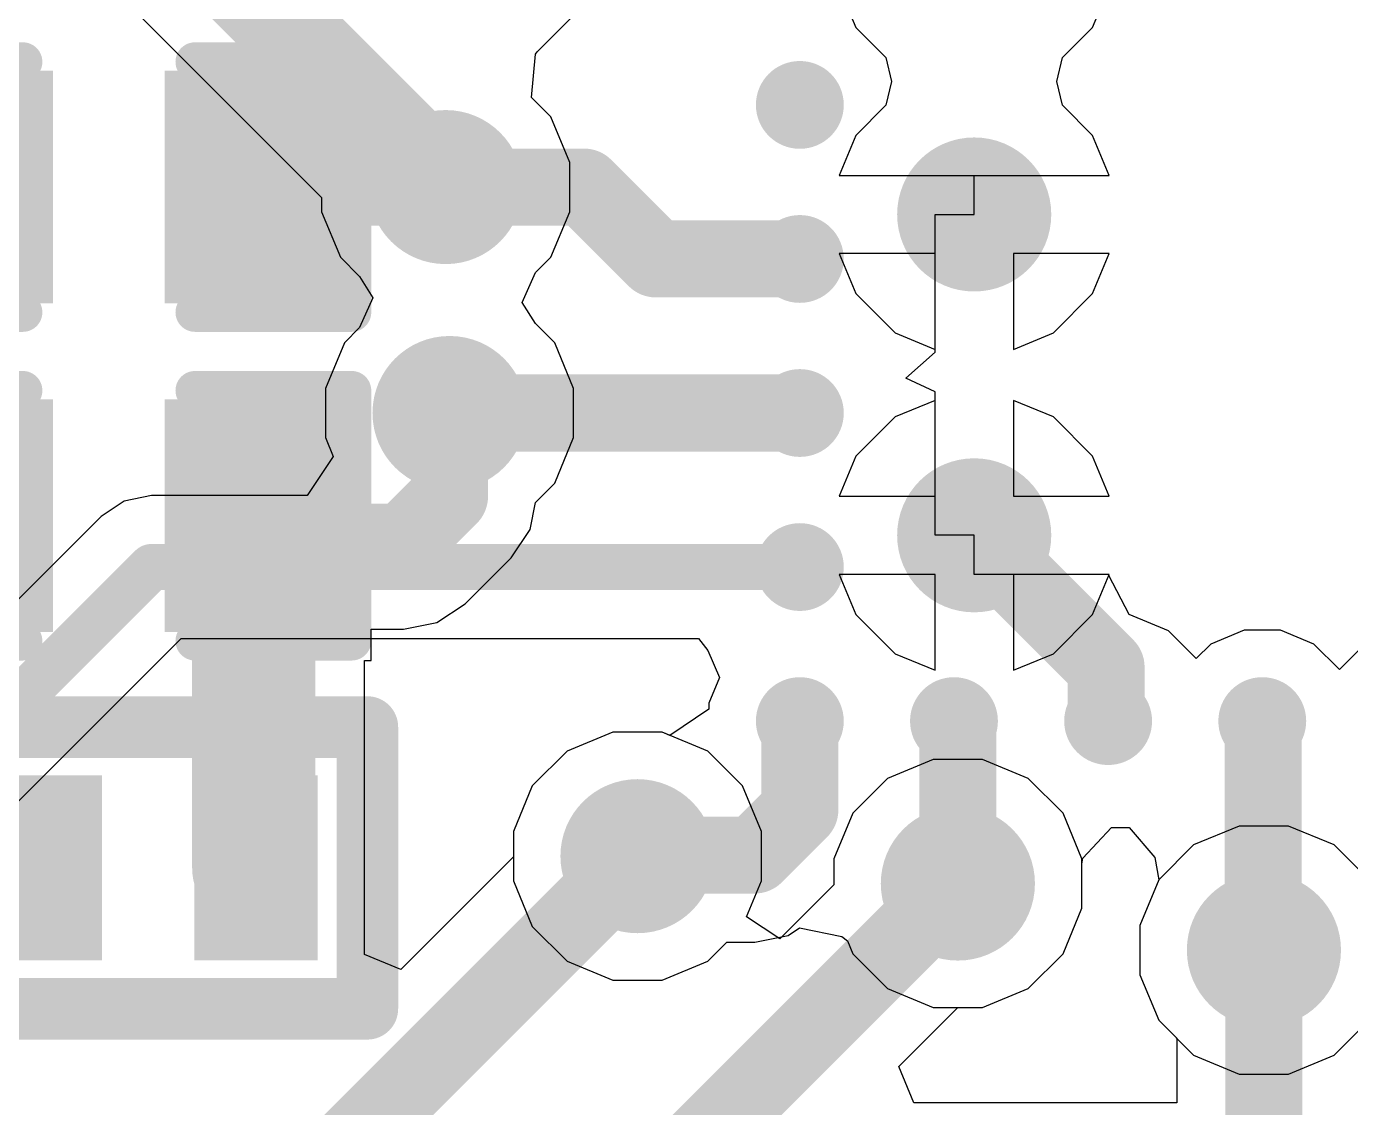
# Model space of a CAD drawing. Header units: millimetres. Extents: x 0 to 1.74, y -0.02 to 0.58.
# Drawn here: x 0.5077 to 0.6768, y 0.1209 to 0.259 of the extents above; entities that cross this region are included whole.
import ezdxf

# ---------------------------------------------------------------- set-up
doc = ezdxf.new("R2010")
doc.units = ezdxf.units.MM
doc.header["$MEASUREMENT"] = 0
for name, color, linetype in [('BottomLayer', 5, 'Continuous'), ('BottomPaste', 16, 'Continuous'), ('BottomSolder', 6, 'Continuous'), ('TopLayer', 1, 'Continuous'), ('TopOverlay', 2, 'Continuous'), ('TopPaste', 8, 'Continuous'), ('TopSolder', 216, 'Continuous'), ('ViaHoleLayer', 16, 'Continuous')]:
    doc.layers.add(name, color=color, linetype=linetype)

# ---------------------------------------------------------------- blocks, each defined once
blk = doc.blocks.new('C___0402_17')
at = {"layer": 'TopLayer'}
for points in [[(-0.0275, -0.0125), (-0.0275, 0.0125), (-0.009499999999999998, 0.0125), (-0.009500000000000001, -0.0125)], [(0.009499999999999998, -0.0125), (0.009500000000000001, 0.0125), (0.0275, 0.0125), (0.0275, -0.0125)]]:
    blk.add_hatch(color=1, dxfattribs=at).paths.add_polyline_path(points)
at = {"layer": 'TopPaste'}
for points in [[(-0.0275, -0.0125), (-0.0275, 0.0125), (-0.009499999999999998, 0.0125), (-0.009500000000000001, -0.0125)], [(0.009499999999999998, -0.0125), (0.009500000000000001, 0.0125), (0.0275, 0.0125), (0.0275, -0.0125)]]:
    blk.add_hatch(color=8, dxfattribs=at).paths.add_polyline_path(points)
at = {"layer": 'TopSolder'}
for points in [[(-0.0298622, -0.0148622), (-0.0298622, 0.0148622), (-0.007137799999999999, 0.0148622), (-0.007137800000000001, -0.0148622)], [(0.007137799999999999, -0.0148622), (0.007137800000000001, 0.0148622), (0.0298622, 0.0148622), (0.0298622, -0.0148622)]]:
    blk.add_hatch(color=216, dxfattribs=at).paths.add_polyline_path(points)
at = {"layer": 'TopOverlay', "const_width": 0.005}
for points in [[(-0.011, 0.016), (-0.031, 0.016)], [(-0.031, 0.016), (-0.031, -0.016)], [(0.031, 0.016), (0.011, 0.016)], [(0.031, 0.016), (0.031, -0.016)], [(-0.011, -0.016), (-0.031, -0.016)], [(0.031, -0.016), (0.011, -0.016)]]:
    blk.add_lwpolyline(points, dxfattribs=at)
at = {"layer": 'TopOverlay', "const_width": 0.0025}
for points in [[(-0.03225, 0.016, 1), (-0.02975, 0.016, 1)], [(-0.03225, 0.016, 1), (-0.02975, 0.016, 1)], [(-0.01225, 0.016, 1), (-0.00975, 0.016, 1)], [(0.00975, 0.016, 1), (0.01225, 0.016, 1)], [(0.02975, 0.016, 1), (0.03225, 0.016, 1)], [(0.02975, 0.016, 1), (0.03225, 0.016, 1)], [(-0.03225, -0.016, 1), (-0.02975, -0.016, 1)], [(-0.03225, -0.016, 1), (-0.02975, -0.016, 1)], [(-0.01225, -0.016, 1), (-0.00975, -0.016, 1)], [(0.00975, -0.016, 1), (0.01225, -0.016, 1)], [(0.02975, -0.016, 1), (0.03225, -0.016, 1)], [(0.02975, -0.016, 1), (0.03225, -0.016, 1)]]:
    blk.add_lwpolyline(points, format="xyb", close=True, dxfattribs=at)
blk = doc.blocks.new('C___0402_18')
at = {"layer": 'TopLayer'}
for points in [[(-0.0275, -0.0125), (-0.0275, 0.0125), (-0.009499999999999998, 0.0125), (-0.009500000000000001, -0.0125)], [(0.009499999999999998, -0.0125), (0.009500000000000001, 0.0125), (0.0275, 0.0125), (0.0275, -0.0125)]]:
    blk.add_hatch(color=1, dxfattribs=at).paths.add_polyline_path(points)
at = {"layer": 'TopPaste'}
for points in [[(-0.0275, -0.0125), (-0.0275, 0.0125), (-0.009499999999999998, 0.0125), (-0.009500000000000001, -0.0125)], [(0.009499999999999998, -0.0125), (0.009500000000000001, 0.0125), (0.0275, 0.0125), (0.0275, -0.0125)]]:
    blk.add_hatch(color=8, dxfattribs=at).paths.add_polyline_path(points)
at = {"layer": 'TopSolder'}
for points in [[(-0.0298622, -0.0148622), (-0.0298622, 0.0148622), (-0.007137799999999999, 0.0148622), (-0.007137800000000001, -0.0148622)], [(0.007137799999999999, -0.0148622), (0.007137800000000001, 0.0148622), (0.0298622, 0.0148622), (0.0298622, -0.0148622)]]:
    blk.add_hatch(color=216, dxfattribs=at).paths.add_polyline_path(points)
at = {"layer": 'TopOverlay', "const_width": 0.005}
for points in [[(-0.031, 0.016), (-0.031, -0.016)], [(-0.011, 0.016), (-0.031, 0.016)], [(0.031, 0.016), (0.011, 0.016)], [(0.031, 0.016), (0.031, -0.016)], [(-0.011, -0.016), (-0.031, -0.016)], [(0.031, -0.016), (0.011, -0.016)]]:
    blk.add_lwpolyline(points, dxfattribs=at)
at = {"layer": 'TopOverlay', "const_width": 0.0025}
for points in [[(-0.03225, 0.016, 1), (-0.02975, 0.016, 1)], [(-0.03225, 0.016, 1), (-0.02975, 0.016, 1)], [(-0.01225, 0.016, 1), (-0.00975, 0.016, 1)], [(0.00975, 0.016, 1), (0.01225, 0.016, 1)], [(0.02975, 0.016, 1), (0.03225, 0.016, 1)], [(0.02975, 0.016, 1), (0.03225, 0.016, 1)], [(-0.03225, -0.016, 1), (-0.02975, -0.016, 1)], [(-0.03225, -0.016, 1), (-0.02975, -0.016, 1)], [(-0.01225, -0.016, 1), (-0.00975, -0.016, 1)], [(0.00975, -0.016, 1), (0.01225, -0.016, 1)], [(0.02975, -0.016, 1), (0.03225, -0.016, 1)], [(0.02975, -0.016, 1), (0.03225, -0.016, 1)]]:
    blk.add_lwpolyline(points, format="xyb", close=True, dxfattribs=at)
blk = doc.blocks.new('_____2____40_B_23')
at = {"layer": 'BottomLayer'}
h = blk.add_hatch(color=5, dxfattribs=at)
edge = h.paths.add_edge_path()
edge.add_arc((0.0492126, 0.0787401), 0.0056102, 0, 360)
h = blk.add_hatch(color=5, dxfattribs=at)
edge = h.paths.add_edge_path()
edge.add_arc((0.0688976, 0.0787401), 0.0056102, 0, 360)
h = blk.add_hatch(color=5, dxfattribs=at)
edge = h.paths.add_edge_path()
edge.add_arc((0.0885827, 0.0787401), 0.0056102, 0, 360)
h = blk.add_hatch(color=5, dxfattribs=at)
edge = h.paths.add_edge_path()
edge.add_arc((0.1082677, 0.0787401), 0.0056102, 0, 360)
h = blk.add_hatch(color=5, dxfattribs=at)
edge = h.paths.add_edge_path()
edge.add_arc((0.1082677, 0.0590551), 0.0056102, 0, 360)
h = blk.add_hatch(color=5, dxfattribs=at)
edge = h.paths.add_edge_path()
edge.add_arc((0.1082677, 0.03937), 0.0056102, 0, 360)
h = blk.add_hatch(color=5, dxfattribs=at)
edge = h.paths.add_edge_path()
edge.add_arc((0.1082677, 0.019685), 0.0056102, 0, 360)
h = blk.add_hatch(color=5, dxfattribs=at)
edge = h.paths.add_edge_path()
edge.add_arc((0.1082677, -1e-07), 0.0056102, 0, 360)
at = {"layer": 'BottomPaste'}
h = blk.add_hatch(color=16, dxfattribs=at)
edge = h.paths.add_edge_path()
edge.add_arc((0.0492126, 0.0787401), 0.0056102, 0, 360)
h = blk.add_hatch(color=16, dxfattribs=at)
edge = h.paths.add_edge_path()
edge.add_arc((0.0688976, 0.0787401), 0.0056102, 0, 360)
h = blk.add_hatch(color=16, dxfattribs=at)
edge = h.paths.add_edge_path()
edge.add_arc((0.0885827, 0.0787401), 0.0056102, 0, 360)
h = blk.add_hatch(color=16, dxfattribs=at)
edge = h.paths.add_edge_path()
edge.add_arc((0.1082677, 0.0787401), 0.0056102, 0, 360)
h = blk.add_hatch(color=16, dxfattribs=at)
edge = h.paths.add_edge_path()
edge.add_arc((0.1082677, 0.0590551), 0.0056102, 0, 360)
h = blk.add_hatch(color=16, dxfattribs=at)
edge = h.paths.add_edge_path()
edge.add_arc((0.1082677, 0.03937), 0.0056102, 0, 360)
h = blk.add_hatch(color=16, dxfattribs=at)
edge = h.paths.add_edge_path()
edge.add_arc((0.1082677, 0.019685), 0.0056102, 0, 360)
h = blk.add_hatch(color=16, dxfattribs=at)
edge = h.paths.add_edge_path()
edge.add_arc((0.1082677, -1e-07), 0.0056102, 0, 360)
at = {"layer": 'BottomSolder'}
h = blk.add_hatch(color=6, dxfattribs=at)
edge = h.paths.add_edge_path()
edge.add_arc((0.0492126, 0.0787401), 0.0056102, 0, 360)
h = blk.add_hatch(color=6, dxfattribs=at)
edge = h.paths.add_edge_path()
edge.add_arc((0.0688976, 0.0787401), 0.0056102, 0, 360)
h = blk.add_hatch(color=6, dxfattribs=at)
edge = h.paths.add_edge_path()
edge.add_arc((0.0885827, 0.0787401), 0.0056102, 0, 360)
h = blk.add_hatch(color=6, dxfattribs=at)
edge = h.paths.add_edge_path()
edge.add_arc((0.1082677, 0.0787401), 0.0056102, 0, 360)
h = blk.add_hatch(color=6, dxfattribs=at)
edge = h.paths.add_edge_path()
edge.add_arc((0.1082677, 0.0590551), 0.0056102, 0, 360)
h = blk.add_hatch(color=6, dxfattribs=at)
edge = h.paths.add_edge_path()
edge.add_arc((0.1082677, 0.03937), 0.0056102, 0, 360)
h = blk.add_hatch(color=6, dxfattribs=at)
edge = h.paths.add_edge_path()
edge.add_arc((0.1082677, 0.019685), 0.0056102, 0, 360)
h = blk.add_hatch(color=6, dxfattribs=at)
edge = h.paths.add_edge_path()
edge.add_arc((0.1082677, -1e-07), 0.0056102, 0, 360)
blk = doc.blocks.new('IND_0402_29')
at = {"layer": 'TopLayer'}
for points in [[(-0.0216535, 0.011811), (-0.0059055, 0.011811), (-0.0059055, -0.011811), (-0.0216535, -0.011811)], [(0.0059056, 0.011811), (0.0216536, 0.011811), (0.0216536, -0.011811), (0.0059056, -0.011811)]]:
    blk.add_hatch(color=1, dxfattribs=at).paths.add_polyline_path(points)
at = {"layer": 'TopPaste'}
for points in [[(-0.0216535, 0.011811), (-0.0059055, 0.011811), (-0.0059055, -0.011811), (-0.0216535, -0.011811)], [(0.0059056, 0.011811), (0.0216536, 0.011811), (0.0216536, -0.011811), (0.0059056, -0.011811)]]:
    blk.add_hatch(color=8, dxfattribs=at).paths.add_polyline_path(points)
at = {"layer": 'TopSolder'}
for points in [[(-0.0216535, 0.011811), (-0.0059055, 0.011811), (-0.0059055, -0.011811), (-0.0216535, -0.011811)], [(0.0059056, 0.011811), (0.0216536, 0.011811), (0.0216536, -0.011811), (0.0059056, -0.011811)]]:
    blk.add_hatch(color=216, dxfattribs=at).paths.add_polyline_path(points)
at = {"layer": 'TopOverlay', "const_width": 0.007874}
for points in [[(-0.012, 0.018), (-0.028, 0.018)], [(-0.028, 0.018), (-0.028, -0.018)], [(0.028, 0.018), (-0.012, 0.018)], [(0.028, 0.018), (0.028, -0.018)], [(-0.012, -0.018), (-0.028, -0.018)], [(0.028, -0.018), (-0.012, -0.018)]]:
    blk.add_lwpolyline(points, dxfattribs=at)
at = {"layer": 'TopOverlay', "const_width": 0.003937}
for points in [[(-0.0299685, 0.018, 1), (-0.0260315, 0.018, 1)], [(-0.0299685, 0.018, 1), (-0.0260315, 0.018, 1)], [(-0.0139685, 0.018, 1), (-0.0100315, 0.018, 1)], [(-0.0139685, 0.018, 1), (-0.0100315, 0.018, 1)], [(0.0260315, 0.018, 1), (0.0299685, 0.018, 1)], [(0.0260315, 0.018, 1), (0.0299685, 0.018, 1)], [(-0.0299685, -0.018, 1), (-0.0260315, -0.018, 1)], [(-0.0299685, -0.018, 1), (-0.0260315, -0.018, 1)], [(-0.0139685, -0.018, 1), (-0.0100315, -0.018, 1)], [(-0.0139685, -0.018, 1), (-0.0100315, -0.018, 1)], [(0.0260315, -0.018, 1), (0.0299685, -0.018, 1)], [(0.0260315, -0.018, 1), (0.0299685, -0.018, 1)]]:
    blk.add_lwpolyline(points, format="xyb", close=True, dxfattribs=at)

msp = doc.modelspace()

# ---------------------------------------------------------------- hatches: boundary and pattern name
at = {"layer": 'BottomLayer'}
h = msp.add_hatch(color=5, dxfattribs=at)
edge = h.paths.add_edge_path()
edge.add_arc((0.5612398, 0.2385005), 0.0098425, 0, 360)
h = msp.add_hatch(color=5, dxfattribs=at)
edge = h.paths.add_edge_path()
edge.add_arc((0.6287398, 0.2350005), 0.0098425, 0, 360)
h = msp.add_hatch(color=5, dxfattribs=at)
edge = h.paths.add_edge_path()
edge.add_arc((0.5617398, 0.2096305), 0.0098425, 0, 360)
h = msp.add_hatch(color=5, dxfattribs=at)
edge = h.paths.add_edge_path()
edge.add_arc((0.6287398, 0.1940005), 0.0098425, 0, 360)
h = msp.add_hatch(color=5, dxfattribs=at)
edge = h.paths.add_edge_path()
edge.add_arc((0.5857398, 0.1530005), 0.0098425, 0, 360)
h = msp.add_hatch(color=5, dxfattribs=at)
edge = h.paths.add_edge_path()
edge.add_arc((0.6266542, 0.1495014), 0.0098425, 0, 360)
h = msp.add_hatch(color=5, dxfattribs=at)
edge = h.paths.add_edge_path()
edge.add_arc((0.6657398, 0.1410005), 0.0098425, 0, 360)
at = {"layer": 'BottomSolder'}
h = msp.add_hatch(color=6, dxfattribs=at)
edge = h.paths.add_edge_path()
edge.add_arc((0.5612398, 0.2385005), 0.0059055, 0, 360)
h = msp.add_hatch(color=6, dxfattribs=at)
edge = h.paths.add_edge_path()
edge.add_arc((0.6287398, 0.2350005), 0.0059055, 0, 360)
h = msp.add_hatch(color=6, dxfattribs=at)
edge = h.paths.add_edge_path()
edge.add_arc((0.5617398, 0.2096305), 0.0059055, 0, 360)
h = msp.add_hatch(color=6, dxfattribs=at)
edge = h.paths.add_edge_path()
edge.add_arc((0.6287398, 0.1940005), 0.0059055, 0, 360)
h = msp.add_hatch(color=6, dxfattribs=at)
edge = h.paths.add_edge_path()
edge.add_arc((0.5857398, 0.1530005), 0.0059055, 0, 360)
h = msp.add_hatch(color=6, dxfattribs=at)
edge = h.paths.add_edge_path()
edge.add_arc((0.6266542, 0.1495014), 0.0059055, 0, 360)
h = msp.add_hatch(color=6, dxfattribs=at)
edge = h.paths.add_edge_path()
edge.add_arc((0.6657398, 0.1410005), 0.0059055, 0, 360)
at = {"layer": 'TopLayer'}
h = msp.add_hatch(color=1, dxfattribs=at)
edge = h.paths.add_edge_path()
edge.add_arc((0.5612398, 0.2385005), 0.0098425, 0, 360)
h = msp.add_hatch(color=1, dxfattribs=at)
edge = h.paths.add_edge_path()
edge.add_arc((0.6287398, 0.2350005), 0.0098425, 0, 360)
h = msp.add_hatch(color=1, dxfattribs=at)
edge = h.paths.add_edge_path()
edge.add_arc((0.5617398, 0.2096305), 0.0098425, 0, 360)
h = msp.add_hatch(color=1, dxfattribs=at)
edge = h.paths.add_edge_path()
edge.add_arc((0.6287398, 0.1940005), 0.0098425, 0, 360)
h = msp.add_hatch(color=1, dxfattribs=at)
edge = h.paths.add_edge_path()
edge.add_arc((0.5857398, 0.1530005), 0.0098425, 0, 360)
h = msp.add_hatch(color=1, dxfattribs=at)
edge = h.paths.add_edge_path()
edge.add_arc((0.6266542, 0.1495014), 0.0098425, 0, 360)
h = msp.add_hatch(color=1, dxfattribs=at)
edge = h.paths.add_edge_path()
edge.add_arc((0.6657398, 0.1410005), 0.0098425, 0, 360)
at = {"layer": 'TopSolder'}
h = msp.add_hatch(color=216, dxfattribs=at)
edge = h.paths.add_edge_path()
edge.add_arc((0.5612398, 0.2385005), 0.0059055, 0, 360)
h = msp.add_hatch(color=216, dxfattribs=at)
edge = h.paths.add_edge_path()
edge.add_arc((0.6287398, 0.2350005), 0.0059055, 0, 360)
h = msp.add_hatch(color=216, dxfattribs=at)
edge = h.paths.add_edge_path()
edge.add_arc((0.5617398, 0.2096305), 0.0059055, 0, 360)
h = msp.add_hatch(color=216, dxfattribs=at)
edge = h.paths.add_edge_path()
edge.add_arc((0.6287398, 0.1940005), 0.0059055, 0, 360)
h = msp.add_hatch(color=216, dxfattribs=at)
edge = h.paths.add_edge_path()
edge.add_arc((0.5857398, 0.1530005), 0.0059055, 0, 360)
h = msp.add_hatch(color=216, dxfattribs=at)
edge = h.paths.add_edge_path()
edge.add_arc((0.6266542, 0.1495014), 0.0059055, 0, 360)
h = msp.add_hatch(color=216, dxfattribs=at)
edge = h.paths.add_edge_path()
edge.add_arc((0.6657398, 0.1410005), 0.0059055, 0, 360)
at = {"layer": 'ViaHoleLayer'}
h = msp.add_hatch(color=16, dxfattribs=at)
edge = h.paths.add_edge_path()
edge.add_arc((0.5612398, 0.2385005), 0.0059055, 0, 360)
h = msp.add_hatch(color=16, dxfattribs=at)
edge = h.paths.add_edge_path()
edge.add_arc((0.6287398, 0.2350005), 0.0059055, 0, 360)
h = msp.add_hatch(color=16, dxfattribs=at)
edge = h.paths.add_edge_path()
edge.add_arc((0.5617398, 0.2096305), 0.0059055, 0, 360)
h = msp.add_hatch(color=16, dxfattribs=at)
edge = h.paths.add_edge_path()
edge.add_arc((0.6287398, 0.1940005), 0.0059055, 0, 360)
h = msp.add_hatch(color=16, dxfattribs=at)
edge = h.paths.add_edge_path()
edge.add_arc((0.5857398, 0.1530005), 0.0059055, 0, 360)
h = msp.add_hatch(color=16, dxfattribs=at)
edge = h.paths.add_edge_path()
edge.add_arc((0.6266542, 0.1495014), 0.0059055, 0, 360)
h = msp.add_hatch(color=16, dxfattribs=at)
edge = h.paths.add_edge_path()
edge.add_arc((0.6657398, 0.1410005), 0.0059055, 0, 360)

# ---------------------------------------------------------------- linework, layer by layer
at = {"layer": 'BottomLayer'}
for p, q in [((0.643866, 0.2588935), (0.6459813, 0.2640005)), ((0.5197117, 0.2628618), (0.5453973, 0.2371762)), ((0.6400237, 0.2550512), (0.643866, 0.2588935)), ((0.6392947, 0.2520005), (0.6400237, 0.2550512)), ((0.6400237, 0.2489498), (0.6392947, 0.2520005)), ((0.643866, 0.2451075), (0.6400237, 0.2489498)), ((0.6459813, 0.2400005), (0.643866, 0.2451075)), ((0.6287398, 0.2350005), (0.6287398, 0.2400005)), ((0.6287398, 0.2400005), (0.6459813, 0.2400005)), ((0.5453973, 0.2371762), (0.5453973, 0.2353492)), ((0.5453973, 0.2353492), (0.5478092, 0.2295264)), ((0.6237398, 0.2174151), (0.6237398, 0.2350005)), ((0.6237398, 0.2350005), (0.6287398, 0.2350005)), ((0.6459813, 0.2300005), (0.6337398, 0.2300005)), ((0.6337398, 0.2300005), (0.6337398, 0.217759)), ((0.643866, 0.2248935), (0.6459813, 0.2300005)), ((0.5478092, 0.2295264), (0.5502537, 0.2270819)), ((0.5502537, 0.2270819), (0.5519515, 0.2243642)), ((0.6388468, 0.2198743), (0.643866, 0.2248935)), ((0.5519515, 0.2243642), (0.5502537, 0.2205491)), ((0.5502537, 0.2205491), (0.5483092, 0.2186046)), ((0.6337398, 0.217759), (0.6388468, 0.2198743)), ((0.5483092, 0.2186046), (0.5458973, 0.2127818)), ((0.6200197, 0.2140973), (0.6237398, 0.2174151)), ((0.6237398, 0.2123392), (0.6200197, 0.2140973)), ((0.5458973, 0.2127818), (0.5458973, 0.2064792)), ((0.6237398, 0.1940005), (0.6237398, 0.2123392)), ((0.6388468, 0.2091267), (0.6337398, 0.211242)), ((0.6337398, 0.211242), (0.6337398, 0.1990005)), ((0.643866, 0.2041075), (0.6388468, 0.2091267)), ((0.5458973, 0.2064792), (0.5468938, 0.2040736)), ((0.5468938, 0.2040736), (0.5435528, 0.1990735)), ((0.6459813, 0.1990005), (0.643866, 0.2041075)), ((0.5201915, 0.1983787), (0.5172302, 0.1964)), ((0.5236847, 0.1990735), (0.5201915, 0.1983787)), ((0.5435528, 0.1990735), (0.5236847, 0.1990735)), ((0.6337398, 0.1990005), (0.6459813, 0.1990005)), ((0.5172302, 0.1964), (0.4606733, 0.139843)), ((0.6287398, 0.1940005), (0.6237398, 0.1940005)), ((0.6287398, 0.1890005), (0.6287398, 0.1940005)), ((0.6459813, 0.1890005), (0.6287398, 0.1890005)), ((0.6459275, 0.1888707), (0.6459813, 0.1890005)), ((0.6485495, 0.1838706), (0.6459275, 0.1888707)), ((0.6535517, 0.1817985), (0.6485495, 0.1838706)), ((0.6570988, 0.1782514), (0.6535517, 0.1817985)), ((0.6632178, 0.1818706), (0.6589505, 0.1801031)), ((0.6678366, 0.1818706), (0.6632178, 0.1818706)), ((0.6721039, 0.1801031), (0.6678366, 0.1818706)), ((0.4735823, 0.126934), (0.5274657, 0.1808173)), ((0.5274657, 0.1808173), (0.5935385, 0.1808173)), ((0.5935385, 0.1808173), (0.5947309, 0.1792817)), ((0.5947309, 0.1792817), (0.596207, 0.1758172)), ((0.6589505, 0.1801031), (0.6570988, 0.1782514)), ((0.6753697, 0.1768373), (0.6721039, 0.1801031)), ((0.6786355, 0.1801031), (0.6753697, 0.1768373)), ((0.596207, 0.1758172), (0.5948619, 0.1725698)), ((0.5948619, 0.1725698), (0.5948619, 0.1717818)), ((0.5948619, 0.1717818), (0.5898618, 0.1684409)), ((0.5825885, 0.168843), (0.5767657, 0.1664311)), ((0.5888911, 0.168843), (0.5825885, 0.168843)), ((0.5898618, 0.1684409), (0.5888911, 0.168843)), ((0.5767657, 0.1664311), (0.5723092, 0.1619746)), ((0.5723092, 0.1619746), (0.5698973, 0.1561518)), ((0.5698973, 0.1561518), (0.5698973, 0.1498492)), ((0.6425975, 0.1527599), (0.6462529, 0.1566502)), ((0.6462529, 0.1566502), (0.6485493, 0.1566502)), ((0.6485493, 0.1566502), (0.651818, 0.1528301)), ((0.6424967, 0.1520308), (0.6425975, 0.1527599)), ((0.651818, 0.1528301), (0.6523092, 0.1499745)), ((0.6424967, 0.1463501), (0.6424967, 0.1520308)), ((0.5698973, 0.1498492), (0.5723092, 0.1440264)), ((0.6523092, 0.1499745), (0.6498973, 0.1441518)), ((0.6400848, 0.1405273), (0.6424967, 0.1463501)), ((0.5723092, 0.1440264), (0.5767657, 0.1395699)), ((0.6049677, 0.1428595), (0.6064385, 0.1438422)), ((0.6064385, 0.1438422), (0.6118345, 0.142723)), ((0.6498973, 0.1441518), (0.6498973, 0.1378492)), ((0.6007064, 0.1420119), (0.6049677, 0.1428595)), ((0.6118345, 0.142723), (0.6125446, 0.1421666)), ((0.6125446, 0.1421666), (0.6132236, 0.1405273)), ((0.5947139, 0.1395699), (0.5971559, 0.1420119)), ((0.5971559, 0.1420119), (0.6007064, 0.1420119)), ((0.6132236, 0.1405273), (0.6176801, 0.1360708)), ((0.6356283, 0.1360708), (0.6400848, 0.1405273)), ((0.5767657, 0.1395699), (0.5825885, 0.137158)), ((0.5888911, 0.137158), (0.5947139, 0.1395699)), ((0.5825885, 0.137158), (0.5888911, 0.137158)), ((0.6498973, 0.1378492), (0.6523092, 0.1320264)), ((0.6176801, 0.1360708), (0.6235029, 0.1336589)), ((0.6298055, 0.1336589), (0.6356283, 0.1360708)), ((0.6235029, 0.1336589), (0.6298055, 0.1336589)), ((0.6523092, 0.1320264), (0.6567657, 0.1275699)), ((0.6747139, 0.1275699), (0.6791704, 0.1320264)), ((0.6567657, 0.1275699), (0.6625885, 0.125158)), ((0.6688911, 0.125158), (0.6747139, 0.1275699)), ((0.6625885, 0.125158), (0.6688911, 0.125158))]:
    msp.add_line(p, q, dxfattribs=at)
for points, const_width in [([(0.5247398, 0.2750005), (0.5612398, 0.2385005)], 0.011811), ([(0.5612398, 0.2385005), (0.5789171, 0.2385005)], 0.0098425), ([(0.5789171, 0.2385005), (0.5881021, 0.2293155)], 0.0098425), ([(0.5881021, 0.2293155), (0.6064721, 0.2293155)], 0.0098425), ([(0.5617398, 0.2096305), (0.6064721, 0.2096305)], 0.0098425), ([(0.6287398, 0.1940005), (0.6455786, 0.1771617)], 0.0098425), ([(0.4577398, 0.1240005), (0.5236847, 0.1899454)], 0.0059055), ([(0.5236847, 0.1899454), (0.6064721, 0.1899454)], 0.0059055), ([(0.6455786, 0.170524), (0.6455786, 0.1771617)], 0.0098425), ([(0.6064721, 0.1589128), (0.6064721, 0.1702604)], 0.0098425), ([(0.6264207, 0.1696239), (0.6266071, 0.1698103)], 0.0098425), ([(0.6264207, 0.1690967), (0.6264207, 0.1696239)], 0.0098425), ([(0.6455786, 0.170524), (0.6458422, 0.1702604)], 0.0098425), ([(0.6655272, 0.1702604), (0.6656335, 0.1701541)], 0.0098425), ([(0.6656335, 0.1411068), (0.6656335, 0.1701541)], 0.0098425), ([(0.6264207, 0.1690967), (0.6266542, 0.1688632)], 0.0098425), ([(0.6266542, 0.1495014), (0.6266542, 0.1688632)], 0.0098425), ([(0.6007064, 0.1531471), (0.6064721, 0.1589128)], 0.0098425), ([(0.5857398, 0.1530005), (0.5858864, 0.1531471)], 0.0098425), ([(0.5858864, 0.1531471), (0.6007064, 0.1531471)], 0.0098425), ([(0.6656335, 0.1411068), (0.6657398, 0.1410005)], 0.0098425)]:
    msp.add_lwpolyline(points, dxfattribs=dict(at, const_width=const_width))
for points, const_width in [([(0.5582871, 0.2385005, 1), (0.5641925, 0.2385005, 1)], 0.0059055), ([(0.5587792, 0.2385005, 1), (0.5637004, 0.2385005, 1)], 0.0049212), ([(0.5764565, 0.2385005, 1), (0.5813777, 0.2385005, 1)], 0.0049212), ([(0.5764565, 0.2385005, 1), (0.5813777, 0.2385005, 1)], 0.0049212), ([(0.5856415, 0.2293155, 1), (0.5905627, 0.2293155, 1)], 0.0049212), ([(0.5856415, 0.2293155, 1), (0.5905627, 0.2293155, 1)], 0.0049212), ([(0.6040115, 0.2293155, 1), (0.6089327, 0.2293155, 1)], 0.0049212), ([(0.5592792, 0.2096305, 1), (0.5642004, 0.2096305, 1)], 0.0049212), ([(0.6040115, 0.2096305, 1), (0.6089327, 0.2096305, 1)], 0.0049212), ([(0.6262792, 0.1940005, 1), (0.6312004, 0.1940005, 1)], 0.0049212), ([(0.5222083, 0.1899454, 1), (0.5251611, 0.1899454, 1)], 0.0029527), ([(0.5222083, 0.1899454, 1), (0.5251611, 0.1899454, 1)], 0.0029527), ([(0.6049957, 0.1899454, 1), (0.6079485, 0.1899454, 1)], 0.0029527), ([(0.643118, 0.1771617, 1), (0.6480392, 0.1771617, 1)], 0.0049212), ([(0.643118, 0.1771617, 1), (0.6480392, 0.1771617, 1)], 0.0049212), ([(0.6040115, 0.1702604, 1), (0.6089327, 0.1702604, 1)], 0.0049212), ([(0.6239601, 0.1696239, 1), (0.6288813, 0.1696239, 1)], 0.0049212), ([(0.6239601, 0.1696239, 1), (0.6288813, 0.1696239, 1)], 0.0049212), ([(0.6241465, 0.1698103, 1), (0.6290677, 0.1698103, 1)], 0.0049212), ([(0.643118, 0.170524, 1), (0.6480392, 0.170524, 1)], 0.0049212), ([(0.643118, 0.170524, 1), (0.6480392, 0.170524, 1)], 0.0049212), ([(0.6433816, 0.1702604, 1), (0.6483028, 0.1702604, 1)], 0.0049212), ([(0.6630666, 0.1702604, 1), (0.6679878, 0.1702604, 1)], 0.0049212), ([(0.6631729, 0.1701541, 1), (0.6680941, 0.1701541, 1)], 0.0049212), ([(0.6631729, 0.1701541, 1), (0.6680941, 0.1701541, 1)], 0.0049212), ([(0.6239601, 0.1690967, 1), (0.6288813, 0.1690967, 1)], 0.0049212), ([(0.6239601, 0.1690967, 1), (0.6288813, 0.1690967, 1)], 0.0049212), ([(0.6241936, 0.1688632, 1), (0.6291148, 0.1688632, 1)], 0.0049212), ([(0.6241936, 0.1688632, 1), (0.6291148, 0.1688632, 1)], 0.0049212), ([(0.6040115, 0.1589128, 1), (0.6089327, 0.1589128, 1)], 0.0049212), ([(0.6040115, 0.1589128, 1), (0.6089327, 0.1589128, 1)], 0.0049212), ([(0.5832792, 0.1530005, 1), (0.5882004, 0.1530005, 1)], 0.0049212), ([(0.5834258, 0.1531471, 1), (0.588347, 0.1531471, 1)], 0.0049212), ([(0.5834258, 0.1531471, 1), (0.588347, 0.1531471, 1)], 0.0049212), ([(0.5982458, 0.1531471, 1), (0.603167, 0.1531471, 1)], 0.0049212), ([(0.5982458, 0.1531471, 1), (0.603167, 0.1531471, 1)], 0.0049212), ([(0.6241936, 0.1495014, 1), (0.6291148, 0.1495014, 1)], 0.0049212), ([(0.6631729, 0.1411068, 1), (0.6680941, 0.1411068, 1)], 0.0049212), ([(0.6631729, 0.1411068, 1), (0.6680941, 0.1411068, 1)], 0.0049212), ([(0.6632792, 0.1410005, 1), (0.6682004, 0.1410005, 1)], 0.0049212)]:
    msp.add_lwpolyline(points, format="xyb", close=True, dxfattribs=dict(at, const_width=const_width))
at = {"layer": 'TopLayer'}
for p, q in [((0.6114983, 0.2640005), (0.6136136, 0.2588935)), ((0.643866, 0.2588935), (0.6459813, 0.2640005)), ((0.5729109, 0.2557669), (0.5771704, 0.2600264)), ((0.6136136, 0.2588935), (0.6174559, 0.2550512)), ((0.6400237, 0.2550512), (0.643866, 0.2588935)), ((0.5722, 0.249945), (0.5727052, 0.2554743)), ((0.5727052, 0.2554743), (0.5729109, 0.2557669)), ((0.6174559, 0.2550512), (0.6181849, 0.2520005)), ((0.6392947, 0.2520005), (0.6400237, 0.2550512)), ((0.6181849, 0.2520005), (0.6174559, 0.2489498)), ((0.6400237, 0.2489498), (0.6392947, 0.2520005)), ((0.5746704, 0.2474746), (0.5722, 0.249945)), ((0.6174559, 0.2489498), (0.6136136, 0.2451075)), ((0.643866, 0.2451075), (0.6400237, 0.2489498)), ((0.5770823, 0.2416518), (0.5746704, 0.2474746)), ((0.6136136, 0.2451075), (0.6114983, 0.2400005)), ((0.6459813, 0.2400005), (0.643866, 0.2451075)), ((0.5770823, 0.2353492), (0.5770823, 0.2416518)), ((0.6114983, 0.2400005), (0.6459813, 0.2400005)), ((0.5746704, 0.2295264), (0.5770823, 0.2353492)), ((0.6237398, 0.2300005), (0.6114983, 0.2300005)), ((0.6114983, 0.2300005), (0.6136136, 0.2248935)), ((0.6237398, 0.217759), (0.6237398, 0.2300005)), ((0.6459813, 0.2300005), (0.6337398, 0.2300005)), ((0.6337398, 0.2300005), (0.6337398, 0.217759)), ((0.643866, 0.2248935), (0.6459813, 0.2300005)), ((0.5727259, 0.2275819), (0.5746704, 0.2295264)), ((0.5710281, 0.2237668), (0.5727259, 0.2275819)), ((0.6136136, 0.2248935), (0.6186328, 0.2198743)), ((0.6388468, 0.2198743), (0.643866, 0.2248935)), ((0.5727259, 0.2210491), (0.5710281, 0.2237668)), ((0.5751704, 0.2186046), (0.5727259, 0.2210491)), ((0.6186328, 0.2198743), (0.6237398, 0.217759)), ((0.6337398, 0.217759), (0.6388468, 0.2198743)), ((0.5775823, 0.2127818), (0.5751704, 0.2186046)), ((0.5775823, 0.2064792), (0.5775823, 0.2127818)), ((0.6237398, 0.211242), (0.6186328, 0.2091267)), ((0.6237398, 0.1990005), (0.6237398, 0.211242)), ((0.6388468, 0.2091267), (0.6337398, 0.211242)), ((0.6337398, 0.211242), (0.6337398, 0.1990005)), ((0.6186328, 0.2091267), (0.6136136, 0.2041075)), ((0.643866, 0.2041075), (0.6388468, 0.2091267)), ((0.5751704, 0.2006564), (0.5775823, 0.2064792)), ((0.6136136, 0.2041075), (0.6114983, 0.1990005)), ((0.6459813, 0.1990005), (0.643866, 0.2041075)), ((0.5727162, 0.1982022), (0.5751704, 0.2006564)), ((0.5720274, 0.1947392), (0.5727162, 0.1982022)), ((0.6114983, 0.1990005), (0.6237398, 0.1990005)), ((0.6337398, 0.1990005), (0.6459813, 0.1990005)), ((0.5696136, 0.1911267), (0.5720274, 0.1947392)), ((0.5637436, 0.1852567), (0.5696136, 0.1911267)), ((0.6237398, 0.1890005), (0.6114983, 0.1890005)), ((0.6114983, 0.1890005), (0.6136136, 0.1838935)), ((0.6237398, 0.176759), (0.6237398, 0.1890005)), ((0.6459813, 0.1890005), (0.6337398, 0.1890005)), ((0.6337398, 0.1890005), (0.6337398, 0.176759)), ((0.643866, 0.1838935), (0.6459813, 0.1890005)), ((0.5601311, 0.1828429), (0.5637436, 0.1852567)), ((0.5558698, 0.1819953), (0.5601311, 0.1828429)), ((0.6136136, 0.1838935), (0.6186328, 0.1788743)), ((0.6388468, 0.1788743), (0.643866, 0.1838935)), ((0.5517398, 0.1780005), (0.5517398, 0.1819953)), ((0.5517398, 0.1819953), (0.5558698, 0.1819953)), ((0.5508856, 0.1693115), (0.5508856, 0.1780005)), ((0.5508856, 0.1780005), (0.5517398, 0.1780005)), ((0.6186328, 0.1788743), (0.6237398, 0.176759)), ((0.6337398, 0.176759), (0.6388468, 0.1788743)), ((0.5508933, 0.1693115), (0.5508856, 0.1693115)), ((0.5508933, 0.1404345), (0.5508933, 0.1693115)), ((0.5825885, 0.168843), (0.5767657, 0.1664311)), ((0.5888911, 0.168843), (0.5825885, 0.168843)), ((0.5947139, 0.1664311), (0.5888911, 0.168843)), ((0.5767657, 0.1664311), (0.5723092, 0.1619746)), ((0.5991704, 0.1619746), (0.5947139, 0.1664311)), ((0.6235029, 0.1653439), (0.6176801, 0.162932)), ((0.6298055, 0.1653439), (0.6235029, 0.1653439)), ((0.6356283, 0.162932), (0.6298055, 0.1653439)), ((0.6176801, 0.162932), (0.6132236, 0.1584755)), ((0.6400848, 0.1584755), (0.6356283, 0.162932)), ((0.5723092, 0.1619746), (0.5698973, 0.1561518)), ((0.6015823, 0.1561518), (0.5991704, 0.1619746)), ((0.6132236, 0.1584755), (0.6108117, 0.1526527)), ((0.6424967, 0.1526527), (0.6400848, 0.1584755)), ((0.5698973, 0.1561518), (0.5698973, 0.1529056)), ((0.6015823, 0.1498492), (0.6015823, 0.1561518)), ((0.6625885, 0.156843), (0.6567657, 0.1544311)), ((0.6688911, 0.156843), (0.6625885, 0.156843)), ((0.6747139, 0.1544311), (0.6688911, 0.156843)), ((0.6567657, 0.1544311), (0.6523092, 0.1499746)), ((0.6791704, 0.1499746), (0.6747139, 0.1544311)), ((0.5698973, 0.1529056), (0.5555127, 0.138521)), ((0.6108117, 0.1526527), (0.6108117, 0.14932)), ((0.6424967, 0.1463501), (0.6424967, 0.1526527)), ((0.5996819, 0.1452613), (0.6015823, 0.1498492)), ((0.6108117, 0.14932), (0.6039207, 0.142429)), ((0.6523092, 0.1499746), (0.6498973, 0.1441518)), ((0.6400848, 0.1405273), (0.6424967, 0.1463501)), ((0.6039207, 0.142429), (0.5996819, 0.1452613)), ((0.6498973, 0.1441518), (0.6498973, 0.1378492)), ((0.5555127, 0.138521), (0.5508933, 0.1404345)), ((0.6356283, 0.1360708), (0.6400848, 0.1405273)), ((0.6498973, 0.1378492), (0.6523092, 0.1320264)), ((0.6298055, 0.1336589), (0.6356283, 0.1360708)), ((0.6191007, 0.1261138), (0.6266458, 0.1336589)), ((0.6266458, 0.1336589), (0.6298055, 0.1336589)), ((0.6523092, 0.1320264), (0.6546046, 0.129731)), ((0.6546046, 0.129731), (0.6546046, 0.1214944)), ((0.6210142, 0.1214944), (0.6191007, 0.1261138)), ((0.6546046, 0.1214944), (0.6210142, 0.1214944))]:
    msp.add_line(p, q, dxfattribs=at)
for points, const_width in [([(0.5367398, 0.2385005), (0.5612398, 0.2385005)], 0.0098425), ([(0.5612398, 0.2385005), (0.5632398, 0.2385005)], 0.0098425), ([(0.5617398, 0.1990005), (0.5617398, 0.2096305)], 0.0098425), ([(0.5367398, 0.1515005), (0.5367398, 0.1961305)], 0.015748), ([(0.5558698, 0.1931305), (0.5617398, 0.1990005)], 0.0098425), ([(0.5397398, 0.1931305), (0.5558698, 0.1931305)], 0.0098425), ([(0.4582398, 0.1515005), (0.5094602, 0.1515005)], 0.015748), ([(0.5460787, 0.1133394), (0.5857398, 0.1530005)], 0.0098425), ([(0.6266542, 0.1494149), (0.6266542, 0.1495014)], 0.015748), ([(0.5854533, 0.108214), (0.6266542, 0.1494149)], 0.0098425), ([(0.6657398, 0.1059175), (0.6657398, 0.1410005)], 0.0098425)]:
    msp.add_lwpolyline(points, dxfattribs=dict(at, const_width=const_width))
for points, const_width in [([(0.5342792, 0.2385005, 1), (0.5392004, 0.2385005, 1)], 0.0049212), ([(0.5587792, 0.2385005, 1), (0.5637004, 0.2385005, 1)], 0.0049212), ([(0.5587792, 0.2385005, 1), (0.5637004, 0.2385005, 1)], 0.0049212), ([(0.5607792, 0.2385005, 1), (0.5657004, 0.2385005, 1)], 0.0049212), ([(0.5592792, 0.2096305, 1), (0.5642004, 0.2096305, 1)], 0.0049212), ([(0.5328028, 0.1961305, 1), (0.5406768, 0.1961305, 1)], 0.007874), ([(0.5592792, 0.1990005, 1), (0.5642004, 0.1990005, 1)], 0.0049212), ([(0.5592792, 0.1990005, 1), (0.5642004, 0.1990005, 1)], 0.0049212), ([(0.5372792, 0.1931305, 1), (0.5422004, 0.1931305, 1)], 0.0049212), ([(0.5534092, 0.1931305, 1), (0.5583304, 0.1931305, 1)], 0.0049212), ([(0.5534092, 0.1931305, 1), (0.5583304, 0.1931305, 1)], 0.0049212), ([(0.5055232, 0.1515005, 1), (0.5133972, 0.1515005, 1)], 0.007874), ([(0.5328028, 0.1515005, 1), (0.5406768, 0.1515005, 1)], 0.007874), ([(0.5832792, 0.1530005, 1), (0.5882004, 0.1530005, 1)], 0.0049212), ([(0.6227172, 0.1495014, 1), (0.6305912, 0.1495014, 1)], 0.007874), ([(0.6227172, 0.1494149, 1), (0.6305912, 0.1494149, 1)], 0.007874), ([(0.6241936, 0.1494149, 1), (0.6291148, 0.1494149, 1)], 0.0049212), ([(0.6632792, 0.1410005, 1), (0.6682004, 0.1410005, 1)], 0.0049212)]:
    msp.add_lwpolyline(points, format="xyb", close=True, dxfattribs=dict(at, const_width=const_width))

# ---------------------------------------------------------------- block references
at = {"rotation": 180}
for name, p in [('_____2____40_B_23', (0.7147398, 0.2490005)), ('C___0402_18', (0.5182398, 0.2385005)), ('C___0402_17', (0.5182398, 0.1965005)), ('IND_0402_29', (0.5232398, 0.1515005))]:
    msp.add_blockref(name, p, dxfattribs=at)

doc.saveas('drawing.dxf')
